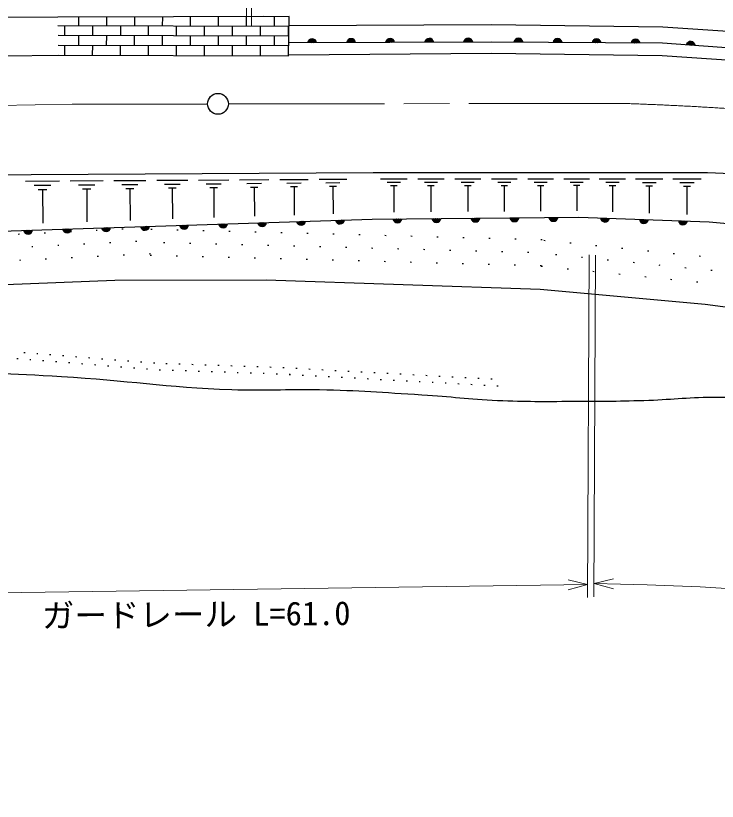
# Model space of a CAD drawing. Units: millimetres, scale not verified. Extents: x 40000 to 680000, y 20000 to 380000.
# Drawn here: x 353726 to 407666, y 260178 to 320584 of the extents above; entities that cross this region are included whole.
import ezdxf
from ezdxf.enums import TextEntityAlignment as Align

# ---------------------------------------------------------------- set-up
doc = ezdxf.new("R2010")
doc.units = ezdxf.units.MM
doc.header["$LTSCALE"] = 1000
doc.linetypes.add('CHAIN', pattern=[18.5, 12, -1.5, 3.5, -1.5])
for name, color, linetype, lineweight in [('M-BGD', 7, 'Continuous', 25), ('M-BMK', 2, 'CHAIN', 13), ('M-BMK-SRVR', 3, 'Continuous', 25), ('M-STR-HTXT', 7, 'Continuous', 13)]:
    doc.layers.add(name, color=color, linetype=linetype, lineweight=lineweight)
doc.styles.add('ＭＳ ゴシック', font='')
doc.styles.get('ＭＳ ゴシック').set_extended_font_data('MS Gothic')

msp = doc.modelspace()

# ---------------------------------------------------------------- linework, layer by layer
at = {"layer": 'M-BGD'}
for p, q in [((358573, 319801), (358575, 320471)), ((360723, 319795), (360725, 320477)), ((362873, 319789), (362875, 320483)), ((365023, 319784), (365025, 320490)), ((367173, 319778), (367175, 320496)), ((369323, 319772), (369325, 320502)), ((371473, 319766), (371475, 320509)), ((374748, 320507), (372773, 320513)), ((373623, 319760), (373625, 320510)), ((374692, 317507), (374749, 320518)), ((374700, 320507), (374700, 320518)), ((374734, 319757), (356975, 319805)), ((357496, 319054), (357498, 319804)), ((359646, 319048), (359648, 319798)), ((361796, 319042), (361798, 319792)), ((363946, 319036), (363948, 319786)), ((366096, 319031), (366098, 319781)), ((368246, 319025), (368248, 319775)), ((370396, 319019), (370398, 319769)), ((372546, 319013), (372548, 319763)), ((374696, 319007), (374698, 319757)), ((374720, 319007), (356981, 319055)), ((358569, 318301), (358571, 319051)), ((360719, 318295), (360721, 319045)), ((362869, 318289), (362871, 319039)), ((365019, 318284), (365021, 319034)), ((367169, 318278), (367171, 319028)), ((369319, 318272), (369321, 319022)), ((371469, 318266), (371471, 319016)), ((373619, 318260), (373621, 319010)), ((374706, 318257), (356986, 318305)), ((357492, 317554), (357494, 318304)), ((359642, 317548), (359644, 318298)), ((361792, 317542), (361794, 318292)), ((363942, 317537), (363944, 318286)), ((366092, 317531), (366094, 318281)), ((368242, 317525), (368244, 318275)), ((370392, 317519), (370394, 318269)), ((372542, 317513), (372544, 318263)), ((374692, 317507), (374694, 318257)), ((354485, 307868), (357083, 307884)), ((355137, 307547), (356435, 307555)), ((357919, 307889), (360444, 307904)), ((358552, 307577), (359815, 307585)), ((361279, 307909), (363735, 307924)), ((361895, 307606), (363123, 307613)), ((364569, 307929), (366956, 307944)), ((365167, 307634), (366361, 307642)), ((367789, 307949), (370108, 307963)), ((368371, 307662), (369530, 307669)), ((370941, 307968), (373195, 307982)), ((371506, 307690), (372633, 307696)), ((374027, 307987), (376216, 308000)), ((374576, 307716), (375670, 307723)), ((377047, 308005), (379173, 308018)), ((377580, 307742), (378643, 307749)), ((377848, 307478), (378379, 307482)), ((378113, 307480), (378126, 305354)), ((381774, 308030), (383825, 308030)), ((382287, 307774), (383313, 307774)), ((382544, 307518), (383056, 307518)), ((382800, 307518), (382800, 305467)), ((384635, 308030), (386666, 308031)), ((385143, 307777), (386159, 307777)), ((385397, 307523), (385905, 307523)), ((385651, 307523), (385651, 305492)), ((387476, 308031), (389487, 308031)), ((387979, 307779), (388985, 307779)), ((388230, 307528), (388733, 307528)), ((388482, 307528), (388482, 305517)), ((390297, 308031), (392289, 308031)), ((390795, 307782), (391791, 307782)), ((391044, 307533), (391542, 307533)), ((391293, 307533), (391293, 305542)), ((393098, 308031), (395070, 308031)), ((393591, 307784), (394577, 307785)), ((393838, 307538), (394331, 307538)), ((394084, 307538), (394084, 305566)), ((395880, 308031), (397832, 308031)), ((396368, 307787), (397344, 307787)), ((396612, 307543), (397100, 307543)), ((396856, 307543), (396856, 305591)), ((398596, 308031), (400621, 308031)), ((399103, 307778), (400115, 307778)), ((399356, 307525), (399862, 307525)), ((399609, 307525), (399609, 305501)), ((401381, 308031), (403485, 308032)), ((401907, 307768), (402959, 307769)), ((402170, 307506), (402696, 307506)), ((402433, 307506), (402433, 305402)), ((404244, 308032), (406429, 308032)), ((404790, 307758), (405883, 307759)), ((405063, 307485), (405610, 307485)), ((405336, 307485), (405337, 305300)), ((355463, 307224), (356113, 307228)), ((355788, 307226), (355804, 304629)), ((358869, 307263), (359501, 307267)), ((359185, 307265), (359201, 304739)), ((362204, 307301), (362818, 307305)), ((362511, 307303), (362526, 304847)), ((365468, 307338), (366064, 307342)), ((365766, 307340), (365780, 304953)), ((368662, 307374), (369242, 307378)), ((368952, 307376), (368966, 305057)), ((371790, 307410), (372353, 307413)), ((372072, 307411), (372085, 305158)), ((374851, 307444), (375398, 307448)), ((375125, 307446), (375138, 305257)), ((356005, 303873), (355905, 303868)), ((358003, 303970), (357903, 303966)), ((360000, 304068), (359901, 304063)), ((361998, 304165), (361898, 304160)), ((363996, 304263), (363896, 304258)), ((364222, 304143), (364122, 304145)), ((366221, 304090), (366121, 304093)), ((368221, 304038), (368121, 304040)), ((370220, 303985), (370120, 303988)), ((372219, 303933), (372119, 303935)), ((374219, 303880), (374119, 303883)), ((354008, 303776), (353908, 303771)), ((376218, 303828), (376118, 303831)), ((378217, 303775), (378117, 303778)), ((380216, 303723), (380117, 303726)), ((382216, 303670), (382116, 303673)), ((384215, 303618), (384115, 303621)), ((386214, 303566), (386114, 303568)), ((388214, 303513), (388114, 303516)), ((390213, 303461), (390113, 303463)), ((392212, 303408), (392112, 303411)), ((394212, 303356), (394112, 303358)), ((394432, 303286), (394333, 303296)), ((355055, 302825), (354955, 302821)), ((357053, 302923), (356953, 302918)), ((359050, 303020), (358951, 303016)), ((361048, 303118), (360948, 303113)), ((363046, 303215), (362946, 303210)), ((365195, 303117), (365095, 303119)), ((367195, 303064), (367095, 303067)), ((369194, 303012), (369094, 303015)), ((371193, 302959), (371093, 302962)), ((373193, 302907), (373093, 302910)), ((375192, 302854), (375092, 302857)), ((377191, 302802), (377091, 302805)), ((379191, 302750), (379091, 302752)), ((381190, 302697), (381090, 302700)), ((383189, 302645), (383089, 302647)), ((396422, 303084), (396322, 303094)), ((398412, 302882), (398312, 302893)), ((400401, 302681), (400302, 302691)), ((360098, 302070), (359998, 302065)), ((362096, 302168), (361996, 302163)), ((364093, 302265), (363993, 302260)), ((364170, 302143), (364070, 302146)), ((366169, 302091), (366069, 302094)), ((368168, 302038), (368068, 302041)), ((385189, 302592), (385089, 302595)), ((387188, 302540), (387088, 302542)), ((389187, 302487), (389087, 302490)), ((391186, 302435), (391086, 302437)), ((393186, 302382), (393086, 302385)), ((395326, 302190), (395227, 302200)), ((402391, 302479), (402292, 302489)), ((404381, 302277), (404282, 302287)), ((406371, 302075), (406271, 302085)), ((354105, 301778), (354005, 301773)), ((356103, 301875), (356003, 301871)), ((358100, 301973), (358000, 301968)), ((370167, 301986), (370067, 301989)), ((372167, 301934), (372067, 301936)), ((374166, 301881), (374066, 301884)), ((376165, 301829), (376065, 301831)), ((378165, 301776), (378065, 301779)), ((380164, 301724), (380064, 301726)), ((382163, 301671), (382063, 301674)), ((384163, 301619), (384063, 301621)), ((386162, 301566), (386062, 301569)), ((388161, 301514), (388061, 301516)), ((390161, 301461), (390061, 301464)), ((397316, 301988), (397216, 301999)), ((399306, 301787), (399206, 301797)), ((401295, 301585), (401196, 301595)), ((392160, 301409), (392060, 301411)), ((394159, 301356), (394059, 301359)), ((394230, 301296), (394131, 301306)), ((396220, 301094), (396121, 301105)), ((398210, 300893), (398110, 300903)), ((403285, 301383), (403186, 301393)), ((405275, 301181), (405176, 301191)), ((407265, 300980), (407165, 300990)), ((400200, 300691), (400100, 300701)), ((402189, 300489), (402090, 300499)), ((404179, 300287), (404080, 300297)), ((406169, 300086), (406070, 300096)), ((353904, 294203), (353804, 294211)), ((354442, 294661), (354343, 294669)), ((355439, 294580), (355340, 294588)), ((356436, 294500), (356336, 294508)), ((357433, 294420), (357333, 294428)), ((358429, 294339), (358330, 294347)), ((359426, 294259), (359327, 294267)), ((360423, 294178), (360323, 294186)), ((354901, 294122), (354801, 294130)), ((355897, 294042), (355798, 294050)), ((356894, 293961), (356794, 293969)), ((357891, 293881), (357791, 293889)), ((358888, 293800), (358788, 293809)), ((359884, 293720), (359785, 293728)), ((360881, 293640), (360781, 293648)), ((361420, 294098), (361320, 294106)), ((362417, 294017), (362317, 294025)), ((363413, 293937), (363314, 293945)), ((364410, 293856), (364310, 293864)), ((365363, 293818), (365263, 293821)), ((366362, 293783), (366262, 293787)), ((367362, 293749), (367262, 293752)), ((368361, 293715), (368261, 293718)), ((369361, 293681), (369261, 293684)), ((370360, 293646), (370260, 293650)), ((371359, 293612), (371259, 293615)), ((372359, 293578), (372259, 293581)), ((361878, 293559), (361778, 293567)), ((362875, 293479), (362775, 293487)), ((363871, 293398), (363772, 293406)), ((364846, 293335), (364746, 293338)), ((364868, 293318), (364769, 293326)), ((365845, 293301), (365745, 293304)), ((366845, 293266), (366745, 293270)), ((367844, 293232), (367744, 293236)), ((368844, 293198), (368744, 293201)), ((369843, 293164), (369743, 293167)), ((370842, 293129), (370743, 293133)), ((371842, 293095), (371742, 293099)), ((372841, 293061), (372741, 293064)), ((373358, 293543), (373258, 293547)), ((373841, 293027), (373741, 293030)), ((374358, 293509), (374258, 293513)), ((374840, 292992), (374740, 292996)), ((374850, 292974), (374750, 292979)), ((375376, 293446), (375276, 293451)), ((376375, 293391), (376275, 293397)), ((377373, 293337), (377273, 293342)), ((378372, 293282), (378272, 293288)), ((379370, 293228), (379270, 293233)), ((380369, 293173), (380269, 293179)), ((381367, 293118), (381267, 293124)), ((382366, 293064), (382266, 293069)), ((383364, 293009), (383264, 293015)), ((375848, 292919), (375748, 292925)), ((376847, 292865), (376747, 292870)), ((377845, 292810), (377745, 292816)), ((378844, 292756), (378744, 292761)), ((379842, 292701), (379742, 292707)), ((380841, 292647), (380741, 292652)), ((381839, 292592), (381739, 292597)), ((382838, 292537), (382738, 292543)), ((383836, 292483), (383736, 292488)), ((384363, 292955), (384263, 292960)), ((384835, 292428), (384735, 292434)), ((385361, 292900), (385261, 292906)), ((385833, 292374), (385733, 292379)), ((386360, 292846), (386260, 292851)), ((387358, 292791), (387258, 292796)), ((388357, 292736), (388257, 292742)), ((389355, 292682), (389255, 292687)), ((390354, 292627), (390254, 292633)), ((386832, 292319), (386732, 292324)), ((387830, 292264), (387730, 292270)), ((388829, 292210), (388729, 292215)), ((389827, 292155), (389727, 292161)), ((390826, 292101), (390726, 292106))]:
    msp.add_line(p, q, dxfattribs=at)
for points in [[(374749, 320518), (356971, 320466), (348697, 320418), (337841, 319962), (324716, 319073), (311566, 317464)], [(542755, 271892), (534628, 277350), (526231, 282629), (513741, 289797), (506633, 293505), (492470, 300026), (477420, 305838), (465530, 309593), (451935, 313086), (439531, 315691), (428193, 317532), (416897, 318810), (403484, 319705), (390313, 319880), (374735, 319796)], [(542136, 270967), (533960, 276355), (525677, 281700), (513162, 288767), (506143, 292468), (492000, 298872), (476987, 304593), (465167, 308326), (451636, 311803), (439290, 314396), (428013, 316226), (416776, 317499), (403460, 318461), (390311, 318563), (374710, 318496)], [(310779, 314090), (324811, 315797), (338012, 316977), (348917, 317452), (356991, 317555), (374692, 317507)], [(374693, 317576), (390304, 317709), (403423, 317526), (416695, 316639), (427871, 315204), (439164, 313507), (451439, 310946), (464929, 307484), (476715, 303770), (491643, 298061), (505695, 291538), (512740, 288015), (525137, 280819), (533398, 275489), (541581, 270138)], [(265121, 297234), (288171, 301767), (302822, 304767), (311708, 306304), (321771, 307721), (329293, 308549), (346122, 308317), (381211, 308530), (406904, 308532), (417801, 308063), (432287, 306586), (442260, 304872), (458885, 300867), (472159, 296939), (481371, 293506), (491531, 289135), (508168, 280984), (517233, 275942), (524310, 271553), (537156, 263455)], [(266187, 291559), (289257, 295934), (303905, 299124), (312561, 300987), (322427, 302605), (325685, 302985), (329548, 303235), (346201, 303817), (381136, 304952), (397018, 305092), (407044, 304740), (417389, 303792), (431642, 301562), (441518, 299509), (457376, 295410), (470322, 291467), (479324, 288384), (489547, 284565), (500757, 279680), (506193, 277013), (515081, 271822), (522082, 267381), (534307, 259208)], [(284263, 288216), (304602, 294283), (313569, 296669), (319733, 298255), (325745, 298783), (330132, 298991), (346416, 299664), (361338, 300256), (372987, 300272), (394041, 299547), (406722, 298395), (416560, 297101)]]:
    msp.add_lwpolyline(points, dxfattribs=at)
for centre, radius, start, end in [((376511, 318450), 354, 9.04332, 171.4485), ((376511, 318450), 283, 11.26736, 169.22446), ((376511, 318450), 212, 15.01369, 165.47813), ((376511, 318450), 142, 22.72542, 157.7664), ((376511, 318450), 100, 33.04308, 147.44874), ((379511, 318463), 354, 9.04332, 171.4485), ((379511, 318463), 283, 11.26736, 169.22446), ((379511, 318463), 212, 15.01369, 165.47813), ((379511, 318463), 142, 22.72542, 157.7664), ((379511, 318463), 100, 33.04308, 147.44874), ((382511, 318476), 354, 9.04332, 171.4485), ((382511, 318476), 283, 11.26736, 169.22446), ((382511, 318476), 212, 15.01369, 165.47813), ((382511, 318476), 142, 22.72542, 157.7664), ((382511, 318476), 100, 33.04308, 147.44874), ((385511, 318488), 354, 9.04332, 171.4485), ((385511, 318488), 283, 11.26736, 169.22446), ((385511, 318488), 212, 15.01369, 165.47813), ((385511, 318488), 142, 22.72542, 157.7664), ((385511, 318488), 100, 33.04308, 147.44874), ((388511, 318501), 354, 9.04332, 171.4485), ((388511, 318501), 283, 11.26736, 169.22446), ((388511, 318501), 212, 15.01369, 165.47813), ((388511, 318501), 142, 22.72542, 157.7664), ((388511, 318501), 100, 33.04308, 147.44874), ((392385, 318493), 354, 8.35125, 170.75643), ((392385, 318493), 283, 10.57529, 168.53239), ((392385, 318493), 212, 14.32161, 164.78606), ((392385, 318493), 142, 22.03334, 157.07433), ((392385, 318493), 100, 32.351, 146.75667), ((395385, 318470), 354, 8.35125, 170.75643), ((395385, 318470), 283, 10.57529, 168.53239), ((395385, 318470), 212, 14.32161, 164.78606), ((395385, 318470), 142, 22.03334, 157.07433), ((395385, 318470), 100, 32.351, 146.75667), ((398385, 318446), 354, 8.35125, 170.75643), ((398385, 318446), 283, 10.57529, 168.53239), ((398385, 318446), 212, 14.32161, 164.78606), ((398385, 318446), 142, 22.03334, 157.07433), ((398385, 318446), 100, 32.351, 146.75667), ((401385, 318423), 354, 8.35125, 170.75643), ((401385, 318423), 283, 10.57529, 168.53239), ((401385, 318423), 212, 14.32161, 164.78606), ((401385, 318423), 142, 22.03334, 157.07433), ((401385, 318423), 100, 32.351, 146.75667), ((405626, 318250), 354, 4.66415, 167.06932), ((405626, 318250), 283, 6.88819, 164.84529), ((405626, 318250), 212, 10.63451, 161.09896), ((405626, 318250), 142, 18.34624, 153.38723), ((405626, 318250), 100, 28.6639, 143.06957), ((395077, 305129), 354, 189.30281, 351.70799), ((395077, 305129), 283, 191.52685, 349.48395), ((395077, 305129), 212, 195.27318, 345.73762), ((395077, 305129), 142, 202.98491, 338.02589), ((395077, 305129), 100, 213.30257, 327.70823), ((366665, 304536), 354, 190.65826, 353.06344), ((366665, 304536), 283, 192.8823, 350.8394), ((366665, 304536), 212, 196.62863, 347.09308), ((366665, 304536), 142, 204.34036, 339.38135), ((366665, 304536), 100, 214.65802, 329.06368), ((369664, 304633), 354, 190.65826, 353.06344), ((369664, 304633), 283, 192.8823, 350.8394), ((369664, 304633), 212, 196.62863, 347.09308), ((369664, 304633), 142, 204.34036, 339.38135), ((369664, 304633), 100, 214.65802, 329.06368), ((372662, 304731), 354, 190.65826, 353.06344), ((372662, 304731), 283, 192.8823, 350.8394), ((372662, 304731), 212, 196.62863, 347.09308), ((372662, 304731), 142, 204.34036, 339.38135), ((372662, 304731), 100, 214.65802, 329.06368), ((375660, 304828), 354, 190.65826, 353.06344), ((375660, 304828), 283, 192.8823, 350.8394), ((375660, 304828), 212, 196.62863, 347.09308), ((375660, 304828), 142, 204.34036, 339.38135), ((375660, 304828), 100, 214.65802, 329.06368), ((378659, 304926), 354, 190.65826, 353.06344), ((378659, 304926), 283, 192.8823, 350.8394), ((378659, 304926), 212, 196.62863, 347.09308), ((378659, 304926), 142, 204.34036, 339.38135), ((378659, 304926), 100, 214.65802, 329.06368), ((383077, 305023), 354, 189.30281, 351.70799), ((383077, 305023), 283, 191.52685, 349.48395), ((383077, 305023), 212, 195.27318, 345.73762), ((383077, 305023), 142, 202.98491, 338.02589), ((383077, 305023), 100, 213.30257, 327.70823), ((386077, 305050), 354, 189.30281, 351.70799), ((386077, 305050), 283, 191.52685, 349.48395), ((386077, 305050), 212, 195.27318, 345.73762), ((386077, 305050), 142, 202.98491, 338.02589), ((386077, 305050), 100, 213.30257, 327.70823), ((389077, 305076), 354, 189.30281, 351.70799), ((389077, 305076), 283, 191.52685, 349.48395), ((389077, 305076), 212, 195.27318, 345.73762), ((389077, 305076), 142, 202.98491, 338.02589), ((389077, 305076), 100, 213.30257, 327.70823), ((392077, 305103), 354, 189.30281, 351.70799), ((392077, 305103), 283, 191.52685, 349.48395), ((392077, 305103), 212, 195.27318, 345.73762), ((392077, 305103), 142, 202.98491, 338.02589), ((392077, 305103), 100, 213.30257, 327.70823), ((399035, 305075), 354, 186.78518, 349.19036), ((399035, 305075), 283, 189.00922, 346.96632), ((399035, 305075), 212, 192.75555, 343.22), ((399035, 305075), 142, 200.46728, 335.50827), ((399035, 305075), 100, 210.78494, 325.19061), ((402033, 304970), 354, 186.78518, 349.19036), ((402033, 304970), 283, 189.00922, 346.96632), ((402033, 304970), 212, 192.75555, 343.22), ((402033, 304970), 142, 200.46728, 335.50827), ((402033, 304970), 100, 210.78494, 325.19061), ((405031, 304865), 354, 186.78518, 349.19036), ((405031, 304865), 283, 189.00922, 346.96632), ((405031, 304865), 212, 192.75555, 343.22), ((405031, 304865), 142, 200.46728, 335.50827), ((405031, 304865), 100, 210.78494, 325.19061), ((354672, 304146), 354, 190.65826, 353.06344), ((354672, 304146), 283, 192.8823, 350.8394), ((354672, 304146), 212, 196.62863, 347.09308), ((354672, 304146), 142, 204.34036, 339.38135), ((354672, 304146), 100, 214.65802, 329.06368), ((357670, 304244), 354, 190.65826, 353.06344), ((357670, 304244), 283, 192.8823, 350.8394), ((357670, 304244), 212, 196.62863, 347.09308), ((357670, 304244), 142, 204.34036, 339.38135), ((357670, 304244), 100, 214.65802, 329.06368), ((360668, 304341), 354, 190.65826, 353.06344), ((360668, 304341), 283, 192.8823, 350.8394), ((360668, 304341), 212, 196.62863, 347.09308), ((360668, 304341), 142, 204.34036, 339.38135), ((360668, 304341), 100, 214.65802, 329.06368), ((363667, 304439), 354, 190.65826, 353.06344), ((363667, 304439), 283, 192.8823, 350.8394), ((363667, 304439), 212, 196.62863, 347.09308), ((363667, 304439), 142, 204.34036, 339.38135), ((363667, 304439), 100, 214.65802, 329.06368)]:
    msp.add_arc(centre, radius, start, end, dxfattribs=at)
msp.add_open_spline([(284031, 288171), (285924, 288241), (286484, 288274), (288052, 288179), (289365, 288099), (290090, 287922), (291401, 287816), (291707, 287791), (291879, 287789), (292184, 287766), (293601, 287660), (294388, 287460), (295809, 287448), (299280, 287420), (301225, 287662), (304677, 288028), (305050, 288068), (305258, 288105), (305630, 288156), (305978, 288205), (306173, 288228), (306520, 288284), (307592, 288458), (308189, 288578), (309253, 288795), (311609, 289276), (312904, 289659), (315260, 290136), (316360, 290358), (316983, 290450), (318088, 290647), (318659, 290748), (318979, 290805), (319550, 290902), (322722, 291441), (324501, 291736), (327687, 292181), (328340, 292272), (328714, 292256), (329371, 292310), (333029, 292608), (335071, 292868), (338734, 293097), (342011, 293301), (343856, 293288), (347139, 293247), (351091, 293199), (353303, 293066), (357248, 292843), (362366, 292554), (365210, 292006), (370334, 291835), (372964, 291747), (374440, 291883), (377071, 291835), (380156, 291778), (381881, 291629), (384961, 291438), (387235, 291298), (388502, 291112), (390779, 291006), (393014, 290902), (394269, 290934), (396507, 290934), (398660, 290934), (399867, 290943), (402019, 291006), (404089, 291066), (405244, 291241), (407315, 291258), (409054, 291273), (410029, 291203), (411764, 291079), (414458, 290887), (415980, 290781), (418630, 290259), (420078, 289974), (420881, 289757), (422287, 289309), (422724, 289169), (422964, 289075), (423400, 288928), (423474, 288903), (423516, 288890), (423590, 288865), (424100, 288693), (424387, 288600), (424894, 288421), (426771, 287758), (427840, 287432), (429695, 286709), (440497, 282497), (446383, 279731), (457106, 275321), (464362, 272337), (468488, 270814), (475707, 267741), (478085, 266729), (479388, 266095), (481749, 265044), (486344, 262998), (488994, 262014), (493515, 259810), (494384, 259386), (494860, 259129), (495709, 258667), (495797, 258620), (495845, 258590), (495932, 258540), (496019, 258491), (496067, 258462), (496155, 258414), (496513, 258213), (496725, 258119), (497077, 257906), (501227, 255385), (503576, 253993), (507509, 251144), (510554, 248939), (512082, 247470), (514984, 245080), (515460, 244688), (515718, 244457), (516193, 244064), (517632, 242870), (518383, 242132), (519883, 241015), (520461, 240585), (520653, 240437), (521378, 239936)], degree=3, knots=[0, 0, 0, 0, 1, 1, 1, 2, 2, 2, 3, 3, 3, 4, 4, 4, 5, 5, 5, 6, 6, 6, 7, 7, 7, 8, 8, 8, 9, 9, 9, 10, 10, 10, 11, 11, 11, 12, 12, 12, 13, 13, 13, 14, 14, 14, 15, 15, 15, 16, 16, 16, 17, 17, 17, 18, 18, 18, 19, 19, 19, 20, 20, 20, 21, 21, 21, 22, 22, 22, 23, 23, 23, 24, 24, 24, 25, 25, 25, 26, 26, 26, 27, 27, 27, 28, 28, 28, 29, 29, 29, 30, 30, 30, 31, 31, 31, 32, 32, 32, 33, 33, 33, 34, 34, 34, 35, 35, 35, 36, 36, 36, 37, 37, 37, 38, 38, 38, 39, 39, 39, 40, 40, 40, 41, 41, 41, 42, 42, 42, 43, 43, 43, 43], dxfattribs=at)
at = {"layer": 'M-BMK'}
msp.add_line((370077, 313808), (400581, 313834), dxfattribs=at)
msp.add_lwpolyline([(368477, 313777), (358078, 313782), (346873, 313579)], dxfattribs=at)
msp.add_arc((392375, 65575), 248394, 81.19917, 88.10688, dxfattribs=at)
at = {"layer": 'M-BMK-SRVR'}
msp.add_circle((369277, 313809), 800, dxfattribs=at)
at = {"layer": 'M-STR-HTXT'}
for p, q in [((371474, 320150), (371252, 354151)), ((371865, 319765), (371803, 354152)), ((397809, 302196), (397695, 275850)), ((398310, 302178), (398186, 275903)), ((398191, 276916), (399695, 277273)), ((338809, 276025), (397699, 276846)), ((397699, 276846), (396194, 277200)), ((397699, 276846), (396205, 276450)), ((398191, 276916), (399686, 276523))]:
    msp.add_line(p, q, dxfattribs=at)
for centre, radius, start, end in [((394072, 54815), 299106, 55.66491, 94.26946), ((395661, 64431), 212500, 54.35766, 89.31783)]:
    msp.add_arc(centre, radius, start, end, dxfattribs=at)

# ---------------------------------------------------------------- texts
at = {"layer": 'M-STR-HTXT', "style": 'ＭＳ ゴシック'}
msp.add_text('ガードレール L=61.0', height=1833, rotation=0.495, dxfattribs=at).set_placement((367615, 273085), align=Align.BOTTOM_CENTER)

doc.saveas('drawing.dxf')
